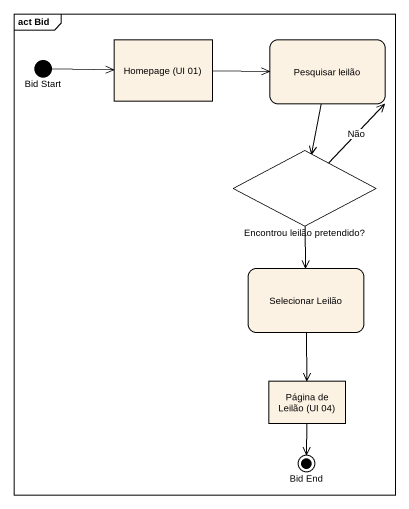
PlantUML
@startuml
mainframe act Bid
hide empty description
state "Homepage (UI 01)" as Homepage_UI_01 <<object>>
state "Pesquisar leilão" as Pesquisar_leilão
state "Bid Start" as Bid_Start <<start>>
state "Encontrou leilão pretendido?" as Encontrou_leilão_pretendido <<choice>>
state "Selecionar Leilão" as Selecionar_Leilão
state "Página de Leilão (UI 04)" as Página_de_Leilão_UI_04 <<object>>
state "Bid End" as Bid_End <<end>>
Homepage_UI_01 -right-> Pesquisar_leilão
Pesquisar_leilão --> Encontrou_leilão_pretendido
Bid_Start -right-> Homepage_UI_01
Encontrou_leilão_pretendido -up-> Pesquisar_leilão : Não
Encontrou_leilão_pretendido --> Selecionar_Leilão
Selecionar_Leilão --> Página_de_Leilão_UI_04
Página_de_Leilão_UI_04 --> Bid_End
@enduml
